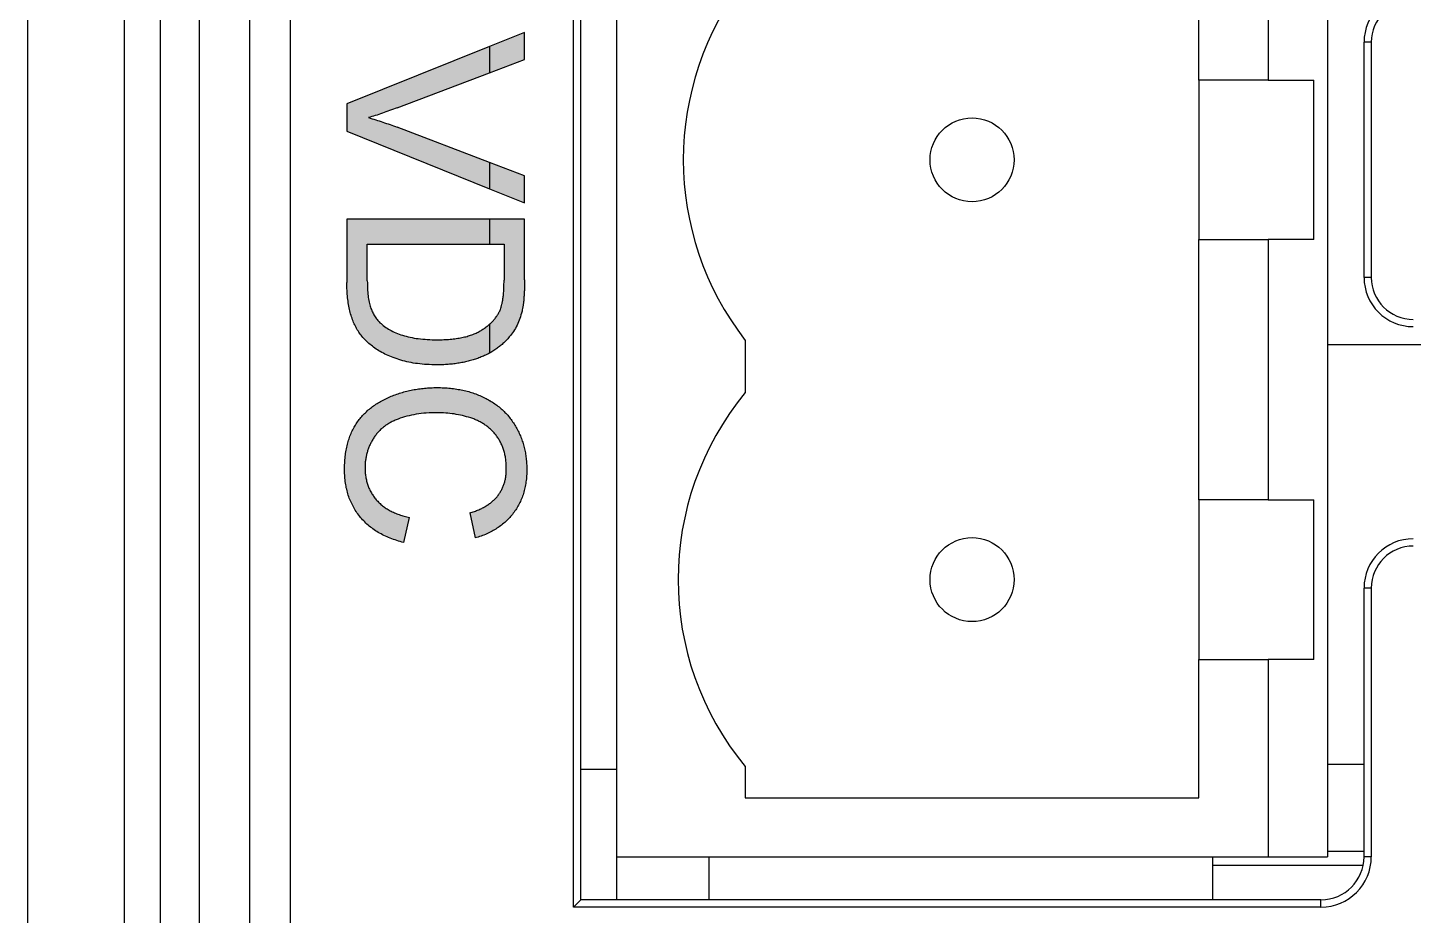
# Model space of a CAD drawing. Extents: x 322 to 1472, y 144 to 807.
# Drawn here: x 793.95 to 810.45, y 490.34 to 500.91 of the extents above; entities that cross this region are included whole.
import ezdxf

# ---------------------------------------------------------------- set-up
doc = ezdxf.new("R2010")
doc.units = 0
doc.header["$LTSCALE"] = 2
doc.layers.get('0').update_dxf_attribs({"linetype": 'CONTINUOUS'})
doc.layers.add('DIM', color=7, linetype='CONTINUOUS')

msp = doc.modelspace()

# ---------------------------------------------------------------- hatches: boundary and pattern name
at = {"layer": 'DIM'}
for points in [[(799.451, 500.688), (799.451, 500.375), (799.867, 500.533), (799.867, 500.856)], [(799.451, 499.307), (799.451, 498.993), (799.867, 498.825), (799.867, 499.149)]]:
    msp.add_hatch(color=256, dxfattribs=at).paths.add_polyline_path(points, flags=0)
h = msp.add_hatch(color=256, dxfattribs=at)
edge = h.paths.add_edge_path(flags=0)
edge.add_line((799.451, 499.307), (798.35, 499.726))
edge.add_spline(control_points=[(798.35, 499.726), (798.294, 499.747), (798.181, 499.789), (798.066, 499.823), (798.009, 499.841)], knot_values=[0, 0, 0, 0, 0.503559, 1, 1, 1, 1], weights=[1, 1, 1, 1, 1], degree=3, periodic=0)
edge.add_spline(control_points=[(798.009, 499.841), (798.036, 499.849), (798.091, 499.865), (798.175, 499.893), (798.262, 499.924), (798.32, 499.946), (798.35, 499.957)], knot_values=[0, 0, 0, 0, 0.234415, 0.480262, 0.734313, 1, 1, 1, 1], weights=[1, 1, 1, 1, 1, 1, 1], degree=3, periodic=0)
edge.add_line((798.35, 499.957), (799.451, 500.375))
edge.add_line((799.451, 500.375), (799.451, 500.688))
edge.add_line((799.451, 500.688), (797.751, 500.003))
edge.add_line((797.751, 500.003), (797.751, 499.679))
edge.add_line((797.751, 499.679), (799.451, 498.993))
edge.add_line((799.451, 498.993), (799.451, 499.307))
h = msp.add_hatch(color=256, dxfattribs=at)
edge = h.paths.add_edge_path(flags=0)
edge.add_spline(control_points=[(798.825, 497.195), (798.786, 497.195), (798.712, 497.197), (798.604, 497.207), (798.506, 497.223), (798.416, 497.247), (798.335, 497.276), (798.263, 497.311), (798.199, 497.351), (798.162, 497.383), (798.145, 497.398)], knot_values=[0, 0, 0, 0, 0.159911, 0.308166, 0.444832, 0.572184, 0.689559, 0.79914, 0.902227, 1, 1, 1, 1], weights=[1, 1, 1, 1, 1, 1, 1, 1, 1, 1, 1], degree=3, periodic=0)
edge.add_spline(control_points=[(798.145, 497.398), (798.133, 497.41), (798.11, 497.435), (798.08, 497.479), (798.054, 497.528), (798.032, 497.583), (798.015, 497.647), (798.003, 497.721), (797.996, 497.806), (797.995, 497.866), (797.995, 497.898)], knot_values=[0, 0, 0, 0, 0.092912, 0.19007, 0.292993, 0.402666, 0.523878, 0.663347, 0.822044, 1, 1, 1, 1], weights=[1, 1, 1, 1, 1, 1, 1, 1, 1, 1, 1], degree=3, periodic=0)
edge.add_line((797.995, 497.898), (797.995, 498.335))
edge.add_line((797.995, 498.335), (799.451, 498.335))
edge.add_line((799.451, 498.335), (799.451, 498.633))
edge.add_line((799.451, 498.633), (797.751, 498.633))
edge.add_line((797.751, 498.633), (797.751, 497.875))
edge.add_spline(control_points=[(797.751, 497.875), (797.751, 497.844), (797.752, 497.784), (797.759, 497.697), (797.77, 497.615), (797.785, 497.539), (797.806, 497.468), (797.83, 497.402), (797.859, 497.342), (797.892, 497.286), (797.931, 497.235), (797.976, 497.186), (798.027, 497.139), (798.085, 497.094), (798.151, 497.052), (798.224, 497.014), (798.306, 496.981), (798.395, 496.951), (798.491, 496.926), (798.595, 496.909), (798.706, 496.898), (798.781, 496.897), (798.821, 496.896)], knot_values=[0, 0, 0, 0, 0.055706, 0.108235, 0.15802, 0.204715, 0.249104, 0.291294, 0.331284, 0.369664, 0.408137, 0.447919, 0.489866, 0.533759, 0.580176, 0.629994, 0.682797, 0.739427, 0.799528, 0.862735, 0.929462, 1, 1, 1, 1], weights=[1, 1, 1, 1, 1, 1, 1, 1, 1, 1, 1, 1, 1, 1, 1, 1, 1, 1, 1, 1, 1, 1, 1], degree=3, periodic=0)
edge.add_spline(control_points=[(798.821, 496.896), (798.844, 496.897), (798.89, 496.897), (798.958, 496.901), (799.024, 496.907), (799.088, 496.917), (799.15, 496.928), (799.209, 496.943), (799.268, 496.959), (799.324, 496.978), (799.377, 497.001), (799.42, 497.02), (799.444, 497.033), (799.451, 497.037)], knot_values=[0.317907, 0.317907, 0.317907, 0.317907, 0.391071, 0.462119, 0.531158, 0.59881, 0.664637, 0.72894, 0.792092, 0.854065, 0.914907, 0.974206, 1, 1, 1, 1], weights=[1, 1, 1, 1, 1, 1, 1, 1, 1, 1, 1, 1, 1, 1], degree=3, periodic=0)
edge.add_line((799.451, 497.037), (799.451, 497.38))
edge.add_spline(control_points=[(799.451, 497.38), (799.441, 497.371), (799.419, 497.353), (799.382, 497.326), (799.338, 497.299), (799.291, 497.274), (799.239, 497.252), (799.181, 497.235), (799.119, 497.22), (799.053, 497.209), (798.981, 497.2), (798.905, 497.196), (798.852, 497.195), (798.825, 497.195)], knot_values=[0, 0, 0, 0, 0.042835, 0.097587, 0.155108, 0.214934, 0.278539, 0.346076, 0.417329, 0.493427, 0.574719, 0.660863, 0.752121, 0.752121, 0.752121, 0.752121], weights=[1, 1, 1, 1, 1, 1, 1, 1, 1, 1, 1, 1, 1, 1], degree=3, periodic=0)
h = msp.add_hatch(color=256, dxfattribs=at)
edge = h.paths.add_edge_path(flags=0)
edge.add_spline(control_points=[(799.686, 497.228), (799.703, 497.249), (799.738, 497.294), (799.78, 497.368), (799.814, 497.449), (799.829, 497.506), (799.837, 497.535)], knot_values=[0, 0, 0, 0, 0.242191, 0.486857, 0.738805, 1, 1, 1, 1], weights=[1, 1, 1, 1, 1, 1, 1], degree=3, periodic=0)
edge.add_spline(control_points=[(799.837, 497.535), (799.839, 497.547), (799.845, 497.57), (799.851, 497.608), (799.856, 497.649), (799.86, 497.694), (799.863, 497.743), (799.866, 497.795), (799.867, 497.851), (799.867, 497.89), (799.867, 497.909)], knot_values=[0, 0, 0, 0, 0.092236, 0.194022, 0.305369, 0.42432, 0.554326, 0.693206, 0.842109, 1, 1, 1, 1], weights=[1, 1, 1, 1, 1, 1, 1, 1, 1, 1, 1], degree=3, periodic=0)
edge.add_line((799.867, 497.909), (799.867, 498.633))
edge.add_line((799.867, 498.633), (799.451, 498.633))
edge.add_line((799.451, 498.633), (799.451, 498.335))
edge.add_line((799.451, 498.335), (799.623, 498.335))
edge.add_line((799.623, 498.335), (799.623, 497.906))
edge.add_spline(control_points=[(799.623, 497.906), (799.623, 497.886), (799.622, 497.849), (799.621, 497.795), (799.618, 497.744), (799.612, 497.699), (799.607, 497.657), (799.599, 497.62), (799.591, 497.586), (799.583, 497.565), (799.579, 497.556)], knot_values=[0, 0, 0, 0, 0.163966, 0.317219, 0.458754, 0.588794, 0.707262, 0.814752, 0.912575, 1, 1, 1, 1], weights=[1, 1, 1, 1, 1, 1, 1, 1, 1, 1, 1], degree=3, periodic=0)
edge.add_spline(control_points=[(799.579, 497.556), (799.574, 497.543), (799.563, 497.518), (799.542, 497.483), (799.517, 497.449), (799.489, 497.416), (799.466, 497.393), (799.453, 497.382), (799.451, 497.38)], knot_values=[0.752121, 0.752121, 0.752121, 0.752121, 0.797861, 0.844315, 0.891516, 0.940273, 0.990603, 1, 1, 1, 1], weights=[1, 1, 1, 1, 1, 1, 1, 1, 1], degree=3, periodic=0)
edge.add_line((799.451, 497.38), (799.451, 497.037))
edge.add_spline(control_points=[(799.451, 497.037), (799.46, 497.042), (799.485, 497.056), (799.525, 497.081), (799.568, 497.114), (799.61, 497.149), (799.65, 497.187), (799.674, 497.214), (799.686, 497.228)], knot_values=[0, 0, 0, 0, 0.032554, 0.09036, 0.147374, 0.204025, 0.261095, 0.317907, 0.317907, 0.317907, 0.317907], weights=[1, 1, 1, 1, 1, 1, 1, 1, 1], degree=3, periodic=0)
h = msp.add_hatch(color=256, dxfattribs=at)
edge = h.paths.add_edge_path(flags=0)
edge.add_spline(control_points=[(797.968, 495.672), (797.968, 495.687), (797.969, 495.718), (797.973, 495.763), (797.981, 495.807), (797.992, 495.851), (798.005, 495.894), (798.022, 495.936), (798.043, 495.977), (798.065, 496.017), (798.091, 496.056), (798.121, 496.091), (798.153, 496.125), (798.189, 496.156), (798.227, 496.184), (798.269, 496.209), (798.315, 496.231), (798.379, 496.259), (798.467, 496.286), (798.579, 496.309), (798.7, 496.324), (798.783, 496.326), (798.826, 496.326)], knot_values=[0, 0, 0, 0, 0.037896, 0.074888, 0.111902, 0.148473, 0.185284, 0.222382, 0.259519, 0.297485, 0.335548, 0.373317, 0.411646, 0.449821, 0.488878, 0.529099, 0.570274, 0.61293, 0.701931, 0.795625, 0.894657, 1, 1, 1, 1], weights=[1, 1, 1, 1, 1, 1, 1, 1, 1, 1, 1, 1, 1, 1, 1, 1, 1, 1, 1, 1, 1, 1, 1], degree=3, periodic=0)
edge.add_spline(control_points=[(798.826, 496.326), (798.86, 496.326), (798.928, 496.324), (799.029, 496.312), (799.129, 496.293), (799.21, 496.27), (799.273, 496.248), (799.318, 496.228), (799.36, 496.205), (799.4, 496.18), (799.43, 496.157), (799.446, 496.143), (799.451, 496.139)], knot_values=[0.444504, 0.444504, 0.444504, 0.444504, 0.529901, 0.614759, 0.699204, 0.783742, 0.825855, 0.86659, 0.906833, 0.946322, 0.985486, 1, 1, 1, 1], weights=[1, 1, 1, 1, 1, 1, 1, 1, 1, 1, 1, 1, 1], degree=3, periodic=0)
edge.add_line((799.451, 496.139), (799.451, 496.472))
edge.add_spline(control_points=[(799.451, 496.472), (799.433, 496.482), (799.395, 496.503), (799.334, 496.531), (799.269, 496.556), (799.202, 496.578), (799.131, 496.595), (799.059, 496.608), (798.983, 496.618), (798.905, 496.624), (798.852, 496.625), (798.825, 496.625)], knot_values=[0, 0, 0, 0, 0.037705, 0.079803, 0.122424, 0.165746, 0.210189, 0.255407, 0.302057, 0.35026, 0.399661, 0.399661, 0.399661, 0.399661], weights=[1, 1, 1, 1, 1, 1, 1, 1, 1, 1, 1, 1], degree=3, periodic=0)
edge.add_spline(control_points=[(798.825, 496.625), (798.8, 496.625), (798.75, 496.624), (798.677, 496.619), (798.605, 496.61), (798.534, 496.598), (798.464, 496.582), (798.395, 496.564), (798.328, 496.541), (798.262, 496.516), (798.199, 496.486), (798.139, 496.454), (798.083, 496.418), (798.031, 496.38), (797.983, 496.338), (797.938, 496.293), (797.898, 496.245), (797.861, 496.193), (797.829, 496.138), (797.8, 496.079), (797.776, 496.016), (797.757, 495.949), (797.742, 495.878), (797.731, 495.804), (797.725, 495.725), (797.724, 495.671), (797.724, 495.644)], knot_values=[0, 0, 0, 0, 0.044628, 0.088589, 0.132013, 0.174938, 0.217805, 0.260116, 0.302603, 0.345066, 0.386921, 0.427527, 0.466976, 0.505763, 0.543681, 0.581504, 0.619123, 0.656755, 0.69471, 0.733827, 0.773941, 0.815344, 0.858651, 0.903752, 0.950804, 1, 1, 1, 1], weights=[1, 1, 1, 1, 1, 1, 1, 1, 1, 1, 1, 1, 1, 1, 1, 1, 1, 1, 1, 1, 1, 1, 1, 1, 1, 1, 1], degree=3, periodic=0)
edge.add_spline(control_points=[(797.724, 495.644), (797.724, 495.617), (797.725, 495.565), (797.734, 495.488), (797.748, 495.414), (797.767, 495.343), (797.793, 495.275), (797.824, 495.211), (797.861, 495.149), (797.903, 495.091), (797.951, 495.037), (798.004, 494.987), (798.062, 494.941), (798.125, 494.9), (798.194, 494.863), (798.267, 494.831), (798.346, 494.802), (798.4, 494.787), (798.428, 494.78)], knot_values=[0, 0, 0, 0, 0.0661, 0.129744, 0.191297, 0.251836, 0.311231, 0.369848, 0.428468, 0.487747, 0.547421, 0.607245, 0.667999, 0.729844, 0.793803, 0.859984, 0.928422, 1, 1, 1, 1], weights=[1, 1, 1, 1, 1, 1, 1, 1, 1, 1, 1, 1, 1, 1, 1, 1, 1, 1, 1], degree=3, periodic=0)
edge.add_line((798.428, 494.78), (798.498, 495.078))
edge.add_spline(control_points=[(798.498, 495.078), (798.477, 495.083), (798.435, 495.092), (798.375, 495.111), (798.319, 495.133), (798.267, 495.158), (798.22, 495.186), (798.176, 495.217), (798.137, 495.252), (798.101, 495.289), (798.07, 495.33), (798.042, 495.372), (798.019, 495.417), (798.001, 495.464), (797.985, 495.512), (797.976, 495.564), (797.969, 495.617), (797.968, 495.653), (797.968, 495.672)], knot_values=[0, 0, 0, 0, 0.0751, 0.147009, 0.215625, 0.28139, 0.344928, 0.405992, 0.466034, 0.525613, 0.584239, 0.64163, 0.699112, 0.75679, 0.815312, 0.874889, 0.936664, 1, 1, 1, 1], weights=[1, 1, 1, 1, 1, 1, 1, 1, 1, 1, 1, 1, 1, 1, 1, 1, 1, 1, 1], degree=3, periodic=0)
h = msp.add_hatch(color=256, dxfattribs=at)
edge = h.paths.add_edge_path(flags=0)
edge.add_line((799.451, 494.899), (799.451, 495.243))
edge.add_spline(control_points=[(799.451, 495.243), (799.438, 495.234), (799.411, 495.216), (799.368, 495.192), (799.32, 495.17), (799.269, 495.15), (799.234, 495.138), (799.215, 495.132)], knot_values=[0, 0, 0, 0, 0.063009, 0.129374, 0.198993, 0.272927, 0.350158, 0.350158, 0.350158, 0.350158], weights=[1, 1, 1, 1, 1, 1, 1, 1], degree=3, periodic=0)
edge.add_line((799.215, 495.132), (799.279, 494.834))
edge.add_spline(control_points=[(799.279, 494.834), (799.303, 494.841), (799.35, 494.856), (799.407, 494.878), (799.44, 494.894), (799.451, 494.899)], knot_values=[0.833976, 0.833976, 0.833976, 0.833976, 0.901616, 0.966814, 1, 1, 1, 1], weights=[1, 1, 1, 1, 1, 1], degree=3, periodic=0)

# ---------------------------------------------------------------- linework, layer by layer
at = {"color": 7, "linetype": 'CONTINUOUS'}
for p, q in [((795.533, 490.243), (795.533, 586.243)), ((795.992, 586.243), (795.992, 490.243)), ((796.597, 490.243), (796.597, 586.243)), ((797.078, 586.243), (797.078, 490.243)), ((800.451, 490.438), (800.451, 508.238)), ((800.538, 490.525), (800.538, 508.15)), ((800.961, 507.638), (800.961, 491.038)), ((809.431, 507.638), (809.431, 491.038)), ((793.951, 487.828), (793.951, 503.375)), ((795.098, 503.34), (795.098, 490.243)), ((807.896, 500.288), (807.896, 503.388)), ((808.721, 503.388), (808.721, 500.288)), ((793.951, 490.243), (793.951, 502.226)), ((799.867, 500.856), (799.451, 500.688)), ((799.867, 500.533), (799.867, 500.856)), ((799.451, 500.688), (797.751, 500.003)), ((799.451, 500.688), (799.451, 500.375)), ((809.951, 500.738), (809.863, 500.738)), ((809.863, 500.738), (809.863, 497.938)), ((809.951, 500.738), (809.951, 497.938)), ((799.451, 500.375), (799.867, 500.533)), ((798.35, 499.957), (799.451, 500.375)), ((808.721, 500.288), (807.896, 500.288)), ((807.896, 500.288), (807.896, 498.388)), ((808.721, 500.288), (809.267, 500.288)), ((809.267, 498.388), (809.267, 500.288)), ((797.751, 500.003), (797.751, 499.679)), ((797.751, 499.679), (799.451, 498.993)), ((799.451, 499.307), (798.35, 499.726)), ((799.867, 499.149), (799.451, 499.307)), ((799.451, 499.307), (799.451, 498.993)), ((799.867, 498.825), (799.867, 499.149)), ((799.451, 498.993), (799.867, 498.825)), ((799.451, 498.633), (797.751, 498.633)), ((797.751, 498.633), (797.751, 497.875)), ((799.867, 498.633), (799.451, 498.633)), ((799.451, 498.633), (799.451, 498.335)), ((799.867, 497.909), (799.867, 498.633)), ((797.995, 498.335), (799.451, 498.335)), ((797.995, 497.898), (797.995, 498.335)), ((799.451, 498.335), (799.623, 498.335)), ((799.623, 498.335), (799.623, 497.906)), ((807.896, 495.288), (807.896, 498.388)), ((807.896, 498.388), (808.721, 498.388)), ((808.721, 498.388), (808.721, 495.288)), ((809.267, 498.388), (808.721, 498.388)), ((809.951, 497.938), (809.863, 497.938)), ((799.451, 497.38), (799.451, 497.037)), ((802.496, 497.188), (802.496, 496.565)), ((808.721, 495.288), (807.896, 495.288)), ((807.896, 495.288), (807.896, 493.388)), ((808.721, 495.288), (809.267, 495.288)), ((809.267, 493.388), (809.267, 495.288)), ((798.428, 494.78), (798.498, 495.078)), ((799.215, 495.132), (799.279, 494.834)), ((809.951, 494.238), (809.863, 494.238)), ((809.863, 494.238), (809.863, 491.038)), ((809.951, 494.238), (809.951, 491.038)), ((807.896, 491.738), (807.896, 493.388)), ((807.896, 493.388), (808.721, 493.388)), ((808.721, 493.388), (808.721, 491.038)), ((809.267, 493.388), (808.721, 493.388)), ((802.496, 492.111), (802.496, 491.738)), ((809.863, 492.135), (809.431, 492.135)), ((802.496, 491.738), (807.896, 491.738)), ((800.961, 491.069), (800.961, 490.525)), ((800.961, 491.038), (808.721, 491.038)), ((802.061, 491.038), (802.061, 490.525)), ((808.061, 491.038), (808.061, 490.525)), ((809.853, 490.933), (808.061, 490.933)), ((808.721, 491.038), (809.431, 491.038)), ((809.951, 491.038), (809.863, 491.038)), ((800.451, 490.438), (800.538, 490.525)), ((809.351, 490.438), (800.451, 490.438)), ((809.351, 490.525), (800.538, 490.525)), ((809.351, 490.438), (809.351, 490.525))]:
    msp.add_line(p, q, dxfattribs=at)
at = {"color": 8, "linetype": 'CONTINUOUS'}
for p, q in [((811.951, 497.135), (809.431, 497.135)), ((800.961, 492.076), (800.538, 492.076)), ((809.431, 491.104), (809.863, 491.104))]:
    msp.add_line(p, q, dxfattribs=at)
at = {"color": 7, "linetype": 'CONTINUOUS'}
for centre in [(805.196, 499.338), (805.196, 494.338)]:
    msp.add_circle(centre, 0.5, dxfattribs=at)
for centre, radius, start, end in [((805.258, 499.338), 3.5, 142.1, 217.9), ((810.451, 500.738), 0.587, 90, 180), ((810.451, 500.738), 0.5, 90, 180), ((810.451, 497.938), 0.587, 180, 270), ((810.451, 497.938), 0.5, 180, 270), ((805.196, 494.338), 3.5, 140.4823, 219.5177), ((810.451, 494.238), 0.587, 90, 180), ((810.451, 494.238), 0.5, 90, 180), ((809.351, 491.038), 0.6, 270, 0), ((809.351, 491.038), 0.513, 270, 0)]:
    msp.add_arc(centre, radius, start, end, dxfattribs=at)
for points, knots in [([(798.35, 499.957), (798.32, 499.946), (798.262, 499.924), (798.175, 499.893), (798.091, 499.865), (798.036, 499.849), (798.009, 499.841)], [0, 0, 0, 0, 0.265687, 0.519738, 0.765585, 1, 1, 1, 1]), ([(798.009, 499.841), (798.066, 499.823), (798.181, 499.789), (798.294, 499.747), (798.35, 499.726)], [0, 0, 0, 0, 0.496441, 1, 1, 1, 1]), ([(798.821, 496.896), (798.781, 496.897), (798.706, 496.898), (798.595, 496.909), (798.491, 496.926), (798.395, 496.951), (798.306, 496.981), (798.224, 497.014), (798.151, 497.052), (798.085, 497.094), (798.027, 497.139), (797.976, 497.186), (797.931, 497.235), (797.892, 497.286), (797.859, 497.342), (797.83, 497.402), (797.806, 497.468), (797.785, 497.539), (797.77, 497.615), (797.759, 497.697), (797.752, 497.784), (797.751, 497.844), (797.751, 497.875)], [0, 0, 0, 0, 0.070538, 0.137265, 0.200472, 0.260573, 0.317203, 0.370006, 0.419824, 0.466241, 0.510134, 0.552081, 0.591863, 0.630336, 0.668716, 0.708706, 0.750896, 0.795285, 0.84198, 0.891765, 0.944294, 1, 1, 1, 1]), ([(797.995, 497.898), (797.995, 497.866), (797.996, 497.806), (798.003, 497.721), (798.015, 497.647), (798.032, 497.583), (798.054, 497.528), (798.08, 497.479), (798.11, 497.435), (798.133, 497.41), (798.145, 497.398)], [0, 0, 0, 0, 0.177956, 0.336653, 0.476122, 0.597334, 0.707007, 0.80993, 0.907088, 1, 1, 1, 1]), ([(799.579, 497.556), (799.583, 497.565), (799.591, 497.586), (799.599, 497.62), (799.607, 497.657), (799.612, 497.699), (799.618, 497.744), (799.621, 497.795), (799.622, 497.849), (799.623, 497.886), (799.623, 497.906)], [0, 0, 0, 0, 0.087425, 0.1852479, 0.2927384, 0.4112061, 0.5412456, 0.6827809, 0.836034, 1, 1, 1, 1]), ([(799.867, 497.909), (799.867, 497.89), (799.867, 497.851), (799.866, 497.795), (799.863, 497.743), (799.86, 497.694), (799.856, 497.649), (799.851, 497.608), (799.845, 497.57), (799.839, 497.547), (799.837, 497.535)], [0, 0, 0, 0, 0.157891, 0.306794, 0.445674, 0.57568, 0.694631, 0.805978, 0.907764, 1, 1, 1, 1]), ([(799.451, 497.38), (799.453, 497.382), (799.466, 497.393), (799.489, 497.416), (799.517, 497.449), (799.542, 497.483), (799.563, 497.518), (799.574, 497.543), (799.579, 497.556)], [0.7521207, 0.7521207, 0.7521207, 0.7521207, 0.761518, 0.8118475, 0.8606042, 0.9078057, 0.9542593, 1, 1, 1, 1]), ([(799.837, 497.535), (799.829, 497.506), (799.814, 497.449), (799.78, 497.368), (799.738, 497.294), (799.703, 497.249), (799.686, 497.228)], [0, 0, 0, 0, 0.2611949, 0.5131428, 0.7578093, 1, 1, 1, 1]), ([(798.145, 497.398), (798.162, 497.383), (798.199, 497.351), (798.263, 497.311), (798.335, 497.276), (798.416, 497.247), (798.506, 497.223), (798.604, 497.207), (798.712, 497.197), (798.786, 497.195), (798.825, 497.195)], [0, 0, 0, 0, 0.097773, 0.20086, 0.310441, 0.427816, 0.555168, 0.691834, 0.840089, 1, 1, 1, 1]), ([(798.825, 497.195), (798.852, 497.195), (798.905, 497.196), (798.981, 497.2), (799.053, 497.209), (799.119, 497.22), (799.181, 497.235), (799.239, 497.252), (799.291, 497.274), (799.338, 497.299), (799.382, 497.326), (799.419, 497.353), (799.441, 497.371), (799.451, 497.38)], [0, 0, 0, 0, 0.0912579, 0.1774017, 0.2586939, 0.3347915, 0.4060451, 0.4735814, 0.5371872, 0.5970124, 0.6545334, 0.7092862, 0.7521207, 0.7521207, 0.7521207, 0.7521207]), ([(799.686, 497.228), (799.674, 497.214), (799.65, 497.187), (799.61, 497.149), (799.568, 497.114), (799.525, 497.081), (799.485, 497.056), (799.46, 497.042), (799.451, 497.037)], [0, 0, 0, 0, 0.0568123, 0.1138818, 0.1705331, 0.2275474, 0.2853527, 0.3179071, 0.3179071, 0.3179071, 0.3179071]), ([(799.451, 497.037), (799.444, 497.033), (799.42, 497.02), (799.377, 497.001), (799.324, 496.978), (799.268, 496.959), (799.209, 496.943), (799.15, 496.928), (799.088, 496.917), (799.024, 496.907), (798.958, 496.901), (798.89, 496.897), (798.844, 496.897), (798.821, 496.896)], [0.3179071, 0.3179071, 0.3179071, 0.3179071, 0.3437011, 0.4030002, 0.4638421, 0.5258155, 0.588967, 0.6532705, 0.7190966, 0.7867486, 0.8557883, 0.9268358, 1, 1, 1, 1]), ([(797.724, 495.644), (797.724, 495.671), (797.725, 495.725), (797.731, 495.804), (797.742, 495.878), (797.757, 495.949), (797.776, 496.016), (797.8, 496.079), (797.829, 496.138), (797.861, 496.193), (797.898, 496.245), (797.938, 496.293), (797.983, 496.338), (798.031, 496.38), (798.083, 496.418), (798.139, 496.454), (798.199, 496.486), (798.262, 496.516), (798.328, 496.541), (798.395, 496.564), (798.464, 496.582), (798.534, 496.598), (798.605, 496.61), (798.677, 496.619), (798.75, 496.624), (798.8, 496.625), (798.825, 496.625)], [0, 0, 0, 0, 0.049196, 0.096248, 0.141349, 0.184656, 0.226059, 0.266173, 0.30529, 0.343245, 0.380877, 0.418496, 0.456319, 0.494237, 0.533024, 0.572473, 0.613079, 0.654934, 0.697397, 0.739884, 0.782195, 0.825062, 0.867987, 0.911411, 0.955372, 1, 1, 1, 1]), ([(798.825, 496.625), (798.852, 496.625), (798.905, 496.624), (798.983, 496.618), (799.059, 496.608), (799.131, 496.595), (799.202, 496.578), (799.269, 496.556), (799.334, 496.531), (799.395, 496.503), (799.433, 496.482), (799.451, 496.472)], [0, 0, 0, 0, 0.0494014, 0.0976048, 0.1442547, 0.1894721, 0.233915, 0.2772371, 0.3198588, 0.3619567, 0.3996615, 0.3996615, 0.3996615, 0.3996615]), ([(798.826, 496.326), (798.783, 496.326), (798.7, 496.324), (798.579, 496.309), (798.467, 496.286), (798.379, 496.259), (798.315, 496.231), (798.269, 496.209), (798.227, 496.184), (798.189, 496.156), (798.153, 496.125), (798.121, 496.091), (798.091, 496.056), (798.065, 496.017), (798.043, 495.977), (798.022, 495.936), (798.005, 495.894), (797.992, 495.851), (797.981, 495.807), (797.973, 495.763), (797.969, 495.718), (797.968, 495.687), (797.968, 495.672)], [0, 0, 0, 0, 0.105343, 0.204375, 0.298069, 0.38707, 0.429726, 0.470901, 0.511122, 0.550179, 0.588354, 0.626683, 0.664452, 0.702515, 0.740481, 0.777618, 0.814716, 0.851527, 0.888098, 0.925112, 0.962104, 1, 1, 1, 1]), ([(799.451, 496.139), (799.446, 496.143), (799.43, 496.157), (799.4, 496.18), (799.36, 496.205), (799.318, 496.228), (799.273, 496.248), (799.21, 496.27), (799.129, 496.293), (799.029, 496.312), (798.928, 496.324), (798.86, 496.326), (798.826, 496.326)], [0.4445036, 0.4445036, 0.4445036, 0.4445036, 0.4590173, 0.498182, 0.5376702, 0.5779133, 0.6186488, 0.6607616, 0.7452992, 0.8297447, 0.9146021, 1, 1, 1, 1]), ([(799.451, 496.472), (799.453, 496.471), (799.473, 496.459), (799.512, 496.434), (799.564, 496.395), (799.612, 496.353), (799.657, 496.308), (799.698, 496.259), (799.735, 496.206), (799.769, 496.151), (799.798, 496.094), (799.824, 496.035), (799.846, 495.974), (799.863, 495.912), (799.878, 495.848), (799.887, 495.784), (799.893, 495.717), (799.894, 495.672), (799.895, 495.65)], [0.3996615, 0.3996615, 0.3996615, 0.3996615, 0.4034858, 0.4439336, 0.4836492, 0.5228933, 0.5618584, 0.6007949, 0.6401043, 0.6796434, 0.7193998, 0.7588542, 0.7983155, 0.8378024, 0.8774686, 0.9176828, 0.9583929, 1, 1, 1, 1]), ([(799.65, 495.664), (799.65, 495.683), (799.649, 495.72), (799.644, 495.774), (799.635, 495.825), (799.622, 495.875), (799.606, 495.922), (799.586, 495.966), (799.563, 496.008), (799.536, 496.048), (799.505, 496.085), (799.477, 496.115), (799.458, 496.133), (799.451, 496.139)], [0, 0, 0, 0, 0.0467628, 0.0919687, 0.1358044, 0.1782316, 0.2194414, 0.2601769, 0.3002796, 0.3405476, 0.3803112, 0.419642, 0.4445036, 0.4445036, 0.4445036, 0.4445036]), ([(797.968, 495.672), (797.968, 495.653), (797.969, 495.617), (797.976, 495.564), (797.985, 495.512), (798.001, 495.464), (798.019, 495.417), (798.042, 495.372), (798.07, 495.33), (798.101, 495.289), (798.137, 495.252), (798.176, 495.217), (798.22, 495.186), (798.267, 495.158), (798.319, 495.133), (798.375, 495.111), (798.435, 495.092), (798.477, 495.083), (798.498, 495.078)], [0, 0, 0, 0, 0.063336, 0.125111, 0.184688, 0.24321, 0.300888, 0.35837, 0.415761, 0.474387, 0.533966, 0.594008, 0.655072, 0.71861, 0.784375, 0.852991, 0.9249, 1, 1, 1, 1]), ([(799.451, 495.243), (799.451, 495.243), (799.463, 495.252), (799.487, 495.271), (799.519, 495.301), (799.547, 495.333), (799.571, 495.367), (799.592, 495.403), (799.61, 495.442), (799.625, 495.482), (799.637, 495.525), (799.645, 495.569), (799.649, 495.616), (799.65, 495.648), (799.65, 495.664)], [0.3501583, 0.3501583, 0.3501583, 0.3501583, 0.3506325, 0.4113068, 0.4699644, 0.5267072, 0.5824983, 0.6385087, 0.694918, 0.7524204, 0.811251, 0.8718561, 0.9346442, 1, 1, 1, 1]), ([(798.428, 494.78), (798.4, 494.787), (798.346, 494.802), (798.267, 494.831), (798.194, 494.863), (798.125, 494.9), (798.062, 494.941), (798.004, 494.987), (797.951, 495.037), (797.903, 495.091), (797.861, 495.149), (797.824, 495.211), (797.793, 495.275), (797.767, 495.343), (797.748, 495.414), (797.734, 495.488), (797.725, 495.565), (797.724, 495.617), (797.724, 495.644)], [0, 0, 0, 0, 0.071578, 0.140016, 0.206197, 0.270156, 0.332001, 0.392755, 0.452579, 0.512253, 0.571532, 0.630152, 0.688769, 0.748164, 0.808703, 0.870256, 0.9339, 1, 1, 1, 1]), ([(799.895, 495.65), (799.894, 495.624), (799.893, 495.575), (799.885, 495.502), (799.872, 495.432), (799.856, 495.365), (799.832, 495.301), (799.805, 495.24), (799.772, 495.183), (799.734, 495.128), (799.691, 495.077), (799.645, 495.03), (799.594, 494.987), (799.539, 494.948), (799.491, 494.92), (799.461, 494.904), (799.451, 494.899)], [0, 0, 0, 0, 0.0686495, 0.1349374, 0.1988419, 0.2614093, 0.3225168, 0.3823769, 0.4424709, 0.5022278, 0.5621014, 0.6217316, 0.6818513, 0.7420492, 0.8039081, 0.8339762, 0.8339762, 0.8339762, 0.8339762]), ([(799.215, 495.132), (799.234, 495.138), (799.269, 495.15), (799.32, 495.17), (799.368, 495.192), (799.411, 495.216), (799.438, 495.234), (799.451, 495.243)], [0, 0, 0, 0, 0.0772311, 0.1511652, 0.2207847, 0.2871495, 0.3501583, 0.3501583, 0.3501583, 0.3501583]), ([(799.451, 494.899), (799.44, 494.894), (799.407, 494.878), (799.35, 494.856), (799.303, 494.841), (799.279, 494.834)], [0.8339762, 0.8339762, 0.8339762, 0.8339762, 0.8671622, 0.9323606, 1, 1, 1, 1])]:
    msp.add_open_spline(points, degree=3, knots=knots, dxfattribs=at)
at = {"layer": 'DIM'}
for points in [[(799.451, 496.472), (799.451, 496.472), (799.451, 496.472)], [(799.451, 496.139), (799.451, 496.472), (799.451, 496.139)], [(799.451, 496.139), (799.451, 496.472), (799.451, 496.472)], [(799.451, 496.139), (799.451, 496.472), (799.463, 496.128)], [(799.463, 496.128), (799.451, 496.472), (799.463, 496.465)], [(799.463, 496.128), (799.463, 496.465), (799.463, 496.128)], [(799.463, 496.128), (799.463, 496.465), (799.463, 496.465)], [(799.463, 496.128), (799.463, 496.465), (799.475, 496.117)], [(799.475, 496.117), (799.463, 496.465), (799.475, 496.458)], [(799.475, 496.117), (799.475, 496.458), (799.475, 496.117)], [(799.475, 496.117), (799.475, 496.458), (799.475, 496.457)], [(799.475, 496.117), (799.475, 496.457), (799.476, 496.115)], [(799.476, 496.115), (799.475, 496.457), (799.476, 496.457)], [(799.476, 496.115), (799.476, 496.457), (799.477, 496.115)], [(799.477, 496.115), (799.476, 496.457), (799.477, 496.456)], [(799.477, 496.115), (799.477, 496.456), (799.487, 496.105)], [(799.487, 496.105), (799.477, 496.456), (799.487, 496.45)], [(799.487, 496.105), (799.487, 496.45), (799.487, 496.105)], [(799.487, 496.105), (799.487, 496.45), (799.487, 496.45)], [(799.487, 496.105), (799.487, 496.45), (799.498, 496.093)], [(799.498, 496.093), (799.487, 496.45), (799.498, 496.443)], [(799.498, 496.093), (799.498, 496.443), (799.498, 496.093)], [(799.498, 496.093), (799.498, 496.443), (799.498, 496.443)], [(799.498, 496.093), (799.498, 496.443), (799.502, 496.088)], [(799.502, 496.088), (799.498, 496.443), (799.502, 496.44)], [(799.502, 496.088), (799.502, 496.44), (799.503, 496.087)], [(799.503, 496.087), (799.502, 496.44), (799.503, 496.44)], [(799.503, 496.087), (799.503, 496.44), (799.509, 496.08)], [(799.509, 496.08), (799.503, 496.44), (799.509, 496.435)], [(799.509, 496.08), (799.509, 496.435), (799.509, 496.08)], [(799.509, 496.08), (799.509, 496.435), (799.509, 496.435)], [(799.509, 496.08), (799.509, 496.435), (799.519, 496.068)], [(799.519, 496.068), (799.509, 496.435), (799.519, 496.428)], [(799.519, 496.068), (799.519, 496.428), (799.52, 496.067)], [(799.52, 496.067), (799.519, 496.428), (799.52, 496.428)], [(799.52, 496.067), (799.52, 496.428), (799.526, 496.059)], [(799.526, 496.059), (799.52, 496.428), (799.526, 496.423)], [(799.526, 496.059), (799.526, 496.423), (799.528, 496.057)], [(799.528, 496.057), (799.526, 496.423), (799.528, 496.422)], [(799.528, 496.057), (799.528, 496.422), (799.53, 496.055)], [(799.53, 496.055), (799.528, 496.422), (799.53, 496.42)], [(799.53, 496.055), (799.53, 496.42), (799.53, 496.054)], [(799.53, 496.054), (799.53, 496.42), (799.53, 496.42)], [(799.53, 496.054), (799.53, 496.42), (799.54, 496.041)], [(799.54, 496.041), (799.53, 496.42), (799.54, 496.413)], [(799.54, 496.041), (799.54, 496.413), (799.54, 496.041)], [(799.54, 496.041), (799.54, 496.413), (799.54, 496.412)], [(799.54, 496.041), (799.54, 496.412), (799.549, 496.028)], [(799.549, 496.028), (799.54, 496.412), (799.549, 496.405)], [(799.549, 496.028), (799.549, 496.405), (799.55, 496.027)], [(799.55, 496.027), (799.549, 496.405), (799.55, 496.405)], [(799.55, 496.027), (799.55, 496.405), (799.551, 496.026)], [(799.551, 496.026), (799.55, 496.405), (799.551, 496.404)], [(799.551, 496.026), (799.551, 496.404), (799.552, 496.024)], [(799.552, 496.024), (799.551, 496.404), (799.552, 496.403)], [(799.552, 496.024), (799.552, 496.403), (799.558, 496.014)], [(799.558, 496.014), (799.552, 496.403), (799.558, 496.398)], [(799.558, 496.014), (799.558, 496.398), (799.559, 496.013)], [(799.559, 496.013), (799.558, 496.398), (799.559, 496.398)], [(799.559, 496.013), (799.559, 496.398), (799.567, 496)], [(799.567, 496), (799.559, 496.398), (799.567, 496.391)], [(799.567, 496), (799.567, 496.391), (799.567, 495.999)], [(799.567, 495.999), (799.567, 496.391), (799.567, 496.391)], [(799.567, 495.999), (799.567, 496.391), (799.574, 495.987)], [(799.574, 495.987), (799.567, 496.391), (799.574, 496.385)], [(799.574, 495.987), (799.574, 496.385), (799.575, 495.986)], [(799.575, 495.986), (799.574, 496.385), (799.575, 496.385)], [(799.575, 495.986), (799.575, 496.385), (799.576, 495.985)], [(799.576, 495.985), (799.575, 496.385), (799.576, 496.384)], [(799.576, 495.985), (799.576, 496.384), (799.576, 495.985)], [(799.576, 495.985), (799.576, 496.384), (799.576, 496.384)], [(799.576, 495.985), (799.576, 496.384), (799.583, 495.971)], [(799.583, 495.971), (799.576, 496.384), (799.583, 496.378)], [(799.583, 495.971), (799.583, 496.378), (799.583, 495.97)], [(799.583, 495.97), (799.583, 496.378), (799.583, 496.378)], [(799.583, 495.97), (799.583, 496.378), (799.59, 495.956)], [(799.59, 495.956), (799.583, 496.378), (799.59, 496.371)], [(799.59, 495.956), (799.59, 496.371), (799.591, 495.955)], [(799.591, 495.955), (799.59, 496.371), (799.591, 496.371)], [(799.591, 495.955), (799.591, 496.371), (799.597, 495.941)], [(799.597, 495.941), (799.591, 496.371), (799.597, 496.366)], [(799.597, 495.941), (799.597, 496.366), (799.597, 495.941)], [(799.597, 495.941), (799.597, 496.366), (799.597, 496.366)], [(799.597, 495.941), (799.597, 496.366), (799.598, 495.94)], [(799.598, 495.94), (799.597, 496.366), (799.598, 496.365)], [(799.598, 495.94), (799.598, 496.365), (799.599, 495.937)], [(799.599, 495.937), (799.598, 496.365), (799.599, 496.364)], [(799.599, 495.937), (799.599, 496.364), (799.604, 495.926)], [(799.604, 495.926), (799.599, 496.364), (799.604, 496.36)], [(799.604, 495.926), (799.604, 496.36), (799.604, 495.925)], [(799.604, 495.925), (799.604, 496.36), (799.604, 496.359)], [(799.604, 495.925), (799.604, 496.359), (799.61, 495.91)], [(799.61, 495.91), (799.604, 496.359), (799.61, 496.354)], [(799.61, 495.91), (799.61, 496.354), (799.61, 495.909)], [(799.61, 495.909), (799.61, 496.354), (799.61, 496.354)], [(799.61, 495.909), (799.61, 496.354), (799.615, 495.894)], [(799.615, 495.894), (799.61, 496.354), (799.615, 496.349)], [(799.615, 495.894), (799.615, 496.349), (799.616, 495.893)], [(799.616, 495.893), (799.615, 496.349), (799.616, 496.349)], [(799.616, 495.893), (799.616, 496.349), (799.62, 495.881)], [(799.62, 495.881), (799.616, 496.349), (799.62, 496.345)], [(799.62, 495.881), (799.62, 496.345), (799.621, 495.878)], [(799.621, 495.878), (799.62, 496.345), (799.621, 496.344)], [(799.621, 495.878), (799.621, 496.344), (799.621, 495.878)], [(799.621, 495.878), (799.621, 496.344), (799.621, 496.344)], [(799.621, 495.878), (799.621, 496.344), (799.621, 495.876)], [(799.621, 495.876), (799.621, 496.344), (799.621, 496.343)], [(799.621, 495.876), (799.621, 496.343), (799.625, 495.862)], [(799.625, 495.862), (799.621, 496.343), (799.625, 496.339)], [(799.625, 495.862), (799.625, 496.339), (799.625, 495.862)], [(799.625, 495.862), (799.625, 496.339), (799.625, 496.339)], [(799.625, 495.862), (799.625, 496.339), (799.63, 495.846)], [(799.63, 495.846), (799.625, 496.339), (799.63, 496.335)], [(799.63, 495.846), (799.63, 496.335), (799.63, 495.845)], [(799.63, 495.845), (799.63, 496.335), (799.63, 496.335)], [(799.63, 495.845), (799.63, 496.335), (799.633, 495.829)], [(799.633, 495.829), (799.63, 496.335), (799.633, 496.331)], [(799.633, 495.829), (799.633, 496.331), (799.633, 495.829)], [(799.633, 495.829), (799.633, 496.331), (799.633, 496.331)], [(799.633, 495.829), (799.633, 496.331), (799.637, 495.813)], [(799.637, 495.813), (799.633, 496.331), (799.637, 496.328)], [(799.637, 495.813), (799.637, 496.328), (799.637, 495.813)], [(799.637, 495.813), (799.637, 496.328), (799.637, 496.328)], [(799.637, 495.813), (799.637, 496.328), (799.64, 495.797)], [(799.64, 495.797), (799.637, 496.328), (799.64, 496.325)], [(799.64, 495.797), (799.64, 496.325), (799.64, 495.796)], [(799.64, 495.796), (799.64, 496.325), (799.64, 496.324)], [(799.64, 495.796), (799.64, 496.324), (799.641, 495.785)], [(799.641, 495.785), (799.64, 496.324), (799.641, 496.323)], [(799.641, 495.785), (799.641, 496.323), (799.642, 495.778)], [(799.642, 495.778), (799.641, 496.323), (799.642, 496.322)], [(799.642, 495.778), (799.642, 496.322), (799.643, 495.775)], [(799.643, 495.775), (799.642, 496.322), (799.643, 496.321)], [(799.643, 495.775), (799.643, 496.321), (799.644, 495.764)], [(799.644, 495.764), (799.643, 496.321), (799.644, 496.32)], [(799.644, 495.764), (799.644, 496.32), (799.645, 495.763)], [(799.645, 495.763), (799.644, 496.32), (799.645, 496.32)], [(799.645, 495.763), (799.645, 496.32), (799.646, 495.747)], [(799.646, 495.747), (799.645, 496.32), (799.646, 496.318)], [(799.646, 495.747), (799.646, 496.318), (799.646, 495.747)], [(799.646, 495.747), (799.646, 496.318), (799.646, 496.318)], [(799.646, 495.747), (799.646, 496.318), (799.648, 495.732)], [(799.648, 495.732), (799.646, 496.318), (799.648, 496.316)], [(799.648, 495.732), (799.648, 496.316), (799.648, 495.731)], [(799.648, 495.731), (799.648, 496.316), (799.648, 496.316)], [(799.648, 495.731), (799.648, 496.316), (799.649, 495.716)], [(799.649, 495.716), (799.648, 496.316), (799.649, 496.315)], [(799.649, 495.716), (799.649, 496.315), (799.649, 495.714)], [(799.649, 495.714), (799.649, 496.315), (799.649, 496.315)], [(799.649, 495.714), (799.649, 496.315), (799.649, 495.701)], [(799.649, 495.701), (799.649, 496.315), (799.649, 496.314)], [(799.649, 495.701), (799.649, 496.314), (799.65, 495.697)], [(799.65, 495.697), (799.649, 496.314), (799.65, 496.314)], [(799.65, 495.697), (799.65, 496.314), (799.65, 495.664)], [(799.65, 495.664), (799.65, 496.314), (799.65, 496.313)], [(799.65, 495.036), (799.65, 496.313), (799.662, 495.048)], [(799.662, 495.048), (799.65, 496.313), (799.662, 496.3)], [(799.662, 495.048), (799.662, 496.3), (799.663, 495.049)], [(799.663, 495.049), (799.662, 496.3), (799.663, 496.299)], [(799.663, 495.049), (799.663, 496.299), (799.682, 495.069)], [(799.682, 495.069), (799.663, 496.299), (799.682, 496.277)], [(799.682, 495.069), (799.682, 496.277), (799.683, 495.07)], [(799.683, 495.07), (799.682, 496.277), (799.683, 496.276)], [(799.683, 495.07), (799.683, 496.276), (799.701, 495.09)], [(799.701, 495.09), (799.683, 496.276), (799.701, 496.252)], [(799.701, 495.09), (799.701, 496.252), (799.702, 495.091)], [(799.702, 495.091), (799.701, 496.252), (799.702, 496.251)], [(799.702, 495.091), (799.702, 496.251), (799.72, 495.112)], [(799.72, 495.112), (799.702, 496.251), (799.72, 496.227)], [(799.72, 495.112), (799.72, 496.227), (799.72, 495.112)], [(799.72, 495.112), (799.72, 496.227), (799.72, 496.227)], [(799.72, 495.112), (799.72, 496.227), (799.737, 495.134)], [(799.737, 495.134), (799.72, 496.227), (799.737, 496.201)], [(799.737, 495.134), (799.737, 496.201), (799.738, 495.135)], [(799.738, 495.135), (799.737, 496.201), (799.738, 496.201)], [(799.738, 495.135), (799.738, 496.201), (799.754, 495.157)], [(799.754, 495.157), (799.738, 496.201), (799.754, 496.175)], [(799.754, 495.157), (799.754, 496.175), (799.754, 495.158)], [(799.754, 495.158), (799.754, 496.175), (799.754, 496.174)], [(799.754, 495.158), (799.754, 496.174), (799.769, 495.18)], [(799.769, 495.18), (799.754, 496.174), (799.769, 496.149)], [(799.769, 495.18), (799.769, 496.149), (799.77, 495.182)], [(799.77, 495.182), (799.769, 496.149), (799.77, 496.146)], [(799.77, 495.182), (799.77, 496.146), (799.783, 495.204)], [(799.783, 495.204), (799.77, 496.146), (799.783, 496.122)], [(799.783, 495.204), (799.783, 496.122), (799.785, 495.207)], [(799.785, 495.207), (799.783, 496.122), (799.785, 496.118)], [(799.785, 495.207), (799.785, 496.118), (799.797, 495.228)], [(799.797, 495.228), (799.785, 496.118), (799.797, 496.094)], [(799.797, 495.228), (799.797, 496.094), (799.799, 495.232)], [(799.799, 495.232), (799.797, 496.094), (799.799, 496.089)], [(799.799, 495.232), (799.799, 496.089), (799.81, 495.253)], [(799.81, 495.253), (799.799, 496.089), (799.81, 496.067)], [(799.81, 495.253), (799.81, 496.067), (799.812, 495.258)], [(799.812, 495.258), (799.81, 496.067), (799.812, 496.06)], [(799.812, 495.258), (799.812, 496.06), (799.822, 495.278)], [(799.822, 495.278), (799.812, 496.06), (799.822, 496.039)], [(799.822, 495.278), (799.822, 496.039), (799.824, 495.284)], [(799.824, 495.284), (799.822, 496.039), (799.824, 496.031)], [(799.824, 495.284), (799.824, 496.031), (799.833, 495.304)], [(799.833, 495.304), (799.824, 496.031), (799.833, 496.01)], [(799.833, 495.304), (799.833, 496.01), (799.835, 495.311)], [(799.835, 495.311), (799.833, 496.01), (799.835, 496.002)], [(799.835, 495.311), (799.835, 496.002), (799.843, 495.33)], [(799.843, 495.33), (799.835, 496.002), (799.843, 495.981)], [(799.843, 495.33), (799.843, 495.981), (799.845, 495.338)], [(799.845, 495.338), (799.843, 495.981), (799.845, 495.972)], [(799.845, 495.338), (799.845, 495.972), (799.852, 495.357)], [(799.852, 495.357), (799.845, 495.972), (799.852, 495.952)], [(799.852, 495.357), (799.852, 495.952), (799.855, 495.365)], [(799.855, 495.365), (799.852, 495.952), (799.855, 495.942)], [(799.855, 495.365), (799.855, 495.942), (799.86, 495.385)], [(799.86, 495.385), (799.855, 495.942), (799.86, 495.922)], [(799.86, 495.385), (799.86, 495.922), (799.862, 495.393)], [(799.862, 495.393), (799.86, 495.922), (799.862, 495.913)], [(799.862, 495.393), (799.862, 495.913), (799.867, 495.413)], [(799.867, 495.413), (799.862, 495.913), (799.867, 495.893)], [(799.867, 495.413), (799.867, 495.893), (799.869, 495.421)], [(799.869, 495.421), (799.867, 495.893), (799.869, 495.884)], [(799.869, 495.421), (799.869, 495.884), (799.874, 495.443)], [(799.874, 495.443), (799.869, 495.884), (799.874, 495.863)], [(799.874, 495.443), (799.874, 495.863), (799.875, 495.449)], [(799.875, 495.449), (799.874, 495.863), (799.875, 495.855)], [(799.875, 495.449), (799.875, 495.855), (799.88, 495.472)], [(799.88, 495.472), (799.875, 495.855), (799.88, 495.833)], [(799.88, 495.472), (799.88, 495.833), (799.881, 495.478)], [(799.881, 495.478), (799.88, 495.833), (799.881, 495.825)], [(799.881, 495.478), (799.881, 495.825), (799.884, 495.5)], [(799.884, 495.5), (799.881, 495.825), (799.884, 495.802)], [(799.65, 495.036), (799.65, 495.639), (799.65, 495.664)], [(799.884, 495.5), (799.884, 495.802), (799.885, 495.506)], [(799.885, 495.506), (799.884, 495.802), (799.885, 495.794)], [(799.885, 495.506), (799.885, 495.794), (799.888, 495.528)], [(799.888, 495.528), (799.885, 495.794), (799.888, 495.772)], [(799.888, 495.528), (799.888, 495.772), (799.889, 495.535)], [(799.889, 495.535), (799.888, 495.772), (799.889, 495.764)], [(799.889, 495.535), (799.889, 495.764), (799.891, 495.558)], [(799.891, 495.558), (799.889, 495.764), (799.891, 495.741)], [(799.891, 495.558), (799.891, 495.741), (799.891, 495.563)], [(799.891, 495.563), (799.891, 495.741), (799.891, 495.734)], [(799.891, 495.563), (799.891, 495.734), (799.893, 495.589)], [(799.893, 495.589), (799.891, 495.734), (799.893, 495.711)], [(799.893, 495.589), (799.893, 495.711), (799.893, 495.592)], [(799.893, 495.592), (799.893, 495.711), (799.893, 495.706)], [(799.893, 495.592), (799.893, 495.706), (799.894, 495.62)], [(799.894, 495.62), (799.893, 495.706), (799.894, 495.68)], [(799.894, 495.62), (799.894, 495.68), (799.894, 495.621)], [(799.894, 495.621), (799.894, 495.68), (799.894, 495.678)], [(799.894, 495.621), (799.894, 495.678), (799.895, 495.65)], [(799.63, 495.018), (799.625, 495.485), (799.63, 495.499)], [(799.633, 495.021), (799.63, 495.499), (799.633, 495.514)], [(799.63, 495.018), (799.63, 495.499), (799.63, 495.018)], [(799.63, 495.018), (799.63, 495.499), (799.63, 495.499)], [(799.63, 495.018), (799.63, 495.499), (799.633, 495.021)], [(799.637, 495.024), (799.633, 495.514), (799.637, 495.528)], [(799.633, 495.021), (799.633, 495.514), (799.633, 495.021)], [(799.633, 495.021), (799.633, 495.514), (799.633, 495.514)], [(799.633, 495.021), (799.633, 495.514), (799.637, 495.024)], [(799.64, 495.026), (799.637, 495.529), (799.64, 495.543)], [(799.637, 495.024), (799.637, 495.528), (799.637, 495.529)], [(799.637, 495.024), (799.637, 495.529), (799.64, 495.026)], [(799.637, 495.024), (799.637, 495.528), (799.637, 495.024)], [(799.641, 495.028), (799.64, 495.543), (799.641, 495.552)], [(799.64, 495.026), (799.64, 495.543), (799.64, 495.027)], [(799.64, 495.027), (799.64, 495.543), (799.64, 495.543)], [(799.64, 495.027), (799.64, 495.543), (799.641, 495.028)], [(799.642, 495.029), (799.641, 495.552), (799.642, 495.558)], [(799.641, 495.028), (799.641, 495.552), (799.642, 495.029)], [(799.643, 495.029), (799.642, 495.558), (799.643, 495.561)], [(799.642, 495.029), (799.642, 495.558), (799.643, 495.029)], [(799.644, 495.031), (799.643, 495.561), (799.644, 495.573)], [(799.643, 495.029), (799.643, 495.561), (799.644, 495.031)], [(799.644, 495.031), (799.644, 495.573), (799.645, 495.031)], [(799.645, 495.031), (799.644, 495.573), (799.645, 495.573)], [(799.646, 495.033), (799.645, 495.573), (799.646, 495.588)], [(799.645, 495.031), (799.645, 495.573), (799.646, 495.033)], [(799.648, 495.034), (799.646, 495.589), (799.648, 495.604)], [(799.646, 495.033), (799.646, 495.588), (799.646, 495.589)], [(799.646, 495.033), (799.646, 495.589), (799.648, 495.034)], [(799.646, 495.033), (799.646, 495.588), (799.646, 495.033)], [(799.649, 495.035), (799.648, 495.605), (799.649, 495.619)], [(799.648, 495.034), (799.648, 495.604), (799.648, 495.605)], [(799.648, 495.034), (799.648, 495.605), (799.649, 495.035)], [(799.648, 495.034), (799.648, 495.604), (799.648, 495.034)], [(799.65, 495.036), (799.649, 495.634), (799.65, 495.639)], [(799.649, 495.036), (799.649, 495.622), (799.649, 495.634)], [(799.649, 495.036), (799.649, 495.634), (799.65, 495.036)], [(799.649, 495.035), (799.649, 495.619), (799.649, 495.622)], [(799.649, 495.035), (799.649, 495.622), (799.649, 495.036)], [(799.649, 495.035), (799.649, 495.619), (799.649, 495.035)], [(799.65, 495.036), (799.65, 495.639), (799.65, 495.036)], [(799.549, 494.956), (799.54, 495.326), (799.549, 495.337)], [(799.55, 494.956), (799.549, 495.337), (799.55, 495.338)], [(799.549, 494.956), (799.549, 495.337), (799.55, 494.956)], [(799.551, 494.957), (799.55, 495.338), (799.551, 495.339)], [(799.55, 494.956), (799.55, 495.338), (799.551, 494.957)], [(799.552, 494.958), (799.551, 495.339), (799.552, 495.341)], [(799.551, 494.957), (799.551, 495.339), (799.552, 494.958)], [(799.558, 494.962), (799.552, 495.341), (799.558, 495.349)], [(799.552, 494.958), (799.552, 495.341), (799.558, 494.962)], [(799.559, 494.963), (799.558, 495.349), (799.559, 495.35)], [(799.558, 494.962), (799.558, 495.349), (799.559, 494.963)], [(799.567, 494.968), (799.559, 495.35), (799.567, 495.362)], [(799.559, 494.963), (799.559, 495.35), (799.567, 494.968)], [(799.574, 494.973), (799.567, 495.363), (799.574, 495.373)], [(799.567, 494.969), (799.567, 495.362), (799.567, 495.363)], [(799.567, 494.969), (799.567, 495.363), (799.574, 494.973)], [(799.567, 494.968), (799.567, 495.362), (799.567, 494.969)], [(799.575, 494.974), (799.574, 495.373), (799.575, 495.375)], [(799.574, 494.973), (799.574, 495.373), (799.575, 494.974)], [(799.575, 494.974), (799.575, 495.375), (799.576, 494.974)], [(799.576, 494.974), (799.575, 495.375), (799.576, 495.375)], [(799.583, 494.98), (799.576, 495.376), (799.583, 495.388)], [(799.576, 494.975), (799.576, 495.375), (799.576, 495.376)], [(799.576, 494.975), (799.576, 495.376), (799.583, 494.98)], [(799.576, 494.974), (799.576, 495.375), (799.576, 494.975)], [(799.59, 494.986), (799.583, 495.388), (799.59, 495.401)], [(799.583, 494.98), (799.583, 495.388), (799.583, 494.98)], [(799.583, 494.98), (799.583, 495.388), (799.583, 495.388)], [(799.583, 494.98), (799.583, 495.388), (799.59, 494.986)], [(799.59, 494.986), (799.59, 495.401), (799.591, 494.986)], [(799.591, 494.986), (799.59, 495.401), (799.591, 495.401)], [(799.597, 494.991), (799.591, 495.401), (799.597, 495.414)], [(799.591, 494.986), (799.591, 495.401), (799.597, 494.991)], [(799.598, 494.991), (799.597, 495.414), (799.598, 495.415)], [(799.597, 494.991), (799.597, 495.414), (799.597, 494.991)], [(799.597, 494.991), (799.597, 495.414), (799.597, 495.414)], [(799.597, 494.991), (799.597, 495.414), (799.598, 494.991)], [(799.599, 494.992), (799.598, 495.415), (799.599, 495.418)], [(799.598, 494.991), (799.598, 495.415), (799.599, 494.992)], [(799.604, 494.996), (799.599, 495.418), (799.604, 495.428)], [(799.599, 494.992), (799.599, 495.418), (799.604, 494.996)], [(799.61, 495.001), (799.604, 495.429), (799.61, 495.442)], [(799.604, 494.996), (799.604, 495.428), (799.604, 495.429)], [(799.604, 494.996), (799.604, 495.429), (799.61, 495.001)], [(799.604, 494.996), (799.604, 495.428), (799.604, 494.996)], [(799.615, 495.005), (799.61, 495.443), (799.615, 495.456)], [(799.61, 495.001), (799.61, 495.442), (799.61, 495.443)], [(799.61, 495.001), (799.61, 495.443), (799.615, 495.005)], [(799.61, 495.001), (799.61, 495.442), (799.61, 495.001)], [(799.616, 495.006), (799.615, 495.456), (799.616, 495.457)], [(799.615, 495.005), (799.615, 495.456), (799.616, 495.006)], [(799.62, 495.009), (799.616, 495.457), (799.62, 495.468)], [(799.616, 495.006), (799.616, 495.457), (799.62, 495.009)], [(799.621, 495.01), (799.62, 495.468), (799.621, 495.47)], [(799.62, 495.009), (799.62, 495.468), (799.621, 495.01)], [(799.625, 495.014), (799.621, 495.472), (799.625, 495.485)], [(799.621, 495.01), (799.621, 495.471), (799.621, 495.472)], [(799.621, 495.01), (799.621, 495.472), (799.625, 495.014)], [(799.621, 495.01), (799.621, 495.47), (799.621, 495.471)], [(799.621, 495.01), (799.621, 495.471), (799.621, 495.01)], [(799.621, 495.01), (799.621, 495.47), (799.621, 495.01)], [(799.625, 495.014), (799.625, 495.485), (799.625, 495.014)], [(799.625, 495.014), (799.625, 495.485), (799.625, 495.485)], [(799.625, 495.014), (799.625, 495.485), (799.63, 495.018)], [(799.463, 494.906), (799.451, 495.243), (799.463, 495.252)], [(799.451, 495.243), (799.451, 495.243), (799.451, 494.899)], [(799.451, 494.899), (799.451, 495.243), (799.451, 495.243)], [(799.451, 494.899), (799.451, 495.243), (799.463, 494.906)], [(799.475, 494.912), (799.463, 495.253), (799.475, 495.262)], [(799.463, 494.906), (799.463, 495.252), (799.463, 495.253)], [(799.463, 494.906), (799.463, 495.253), (799.475, 494.912)], [(799.463, 494.906), (799.463, 495.252), (799.463, 494.906)], [(799.476, 494.912), (799.475, 495.262), (799.476, 495.263)], [(799.475, 494.912), (799.475, 495.262), (799.475, 494.912)], [(799.475, 494.912), (799.475, 495.262), (799.475, 495.262)], [(799.475, 494.912), (799.475, 495.262), (799.476, 494.912)], [(799.476, 494.912), (799.476, 495.263), (799.477, 494.913)], [(799.477, 494.913), (799.476, 495.263), (799.477, 495.263)], [(799.487, 494.918), (799.477, 495.263), (799.487, 495.271)], [(799.477, 494.913), (799.477, 495.263), (799.487, 494.918)], [(799.498, 494.924), (799.487, 495.272), (799.498, 495.282)], [(799.487, 494.918), (799.487, 495.271), (799.487, 495.272)], [(799.487, 494.918), (799.487, 495.272), (799.498, 494.924)], [(799.487, 494.918), (799.487, 495.271), (799.487, 494.918)], [(799.502, 494.926), (799.498, 495.282), (799.502, 495.285)], [(799.498, 494.924), (799.498, 495.282), (799.498, 494.924)], [(799.498, 494.924), (799.498, 495.282), (799.498, 495.282)], [(799.498, 494.924), (799.498, 495.282), (799.502, 494.926)], [(799.503, 494.927), (799.502, 495.285), (799.503, 495.286)], [(799.502, 494.926), (799.502, 495.285), (799.503, 494.927)], [(799.509, 494.931), (799.503, 495.286), (799.509, 495.292)], [(799.503, 494.927), (799.503, 495.286), (799.509, 494.931)], [(799.519, 494.937), (799.509, 495.292), (799.519, 495.303)], [(799.509, 494.931), (799.509, 495.292), (799.509, 494.931)], [(799.509, 494.931), (799.509, 495.292), (799.509, 495.292)], [(799.509, 494.931), (799.509, 495.292), (799.519, 494.937)], [(799.519, 494.937), (799.519, 495.303), (799.52, 494.937)], [(799.52, 494.937), (799.519, 495.303), (799.52, 495.303)], [(799.526, 494.941), (799.52, 495.303), (799.526, 495.31)], [(799.52, 494.937), (799.52, 495.303), (799.526, 494.941)], [(799.528, 494.942), (799.526, 495.31), (799.528, 495.311)], [(799.526, 494.941), (799.526, 495.31), (799.528, 494.942)], [(799.53, 494.943), (799.528, 495.311), (799.53, 495.314)], [(799.528, 494.942), (799.528, 495.311), (799.53, 494.943)], [(799.54, 494.95), (799.53, 495.314), (799.54, 495.325)], [(799.53, 494.943), (799.53, 495.314), (799.53, 494.944)], [(799.53, 494.944), (799.53, 495.314), (799.53, 495.314)], [(799.53, 494.944), (799.53, 495.314), (799.54, 494.95)], [(799.54, 494.95), (799.54, 495.325), (799.54, 495.326)], [(799.54, 494.95), (799.54, 495.326), (799.549, 494.956)], [(799.54, 494.95), (799.54, 495.325), (799.54, 494.95)]]:
    msp.add_solid(points, dxfattribs=at)

doc.saveas('drawing.dxf')
